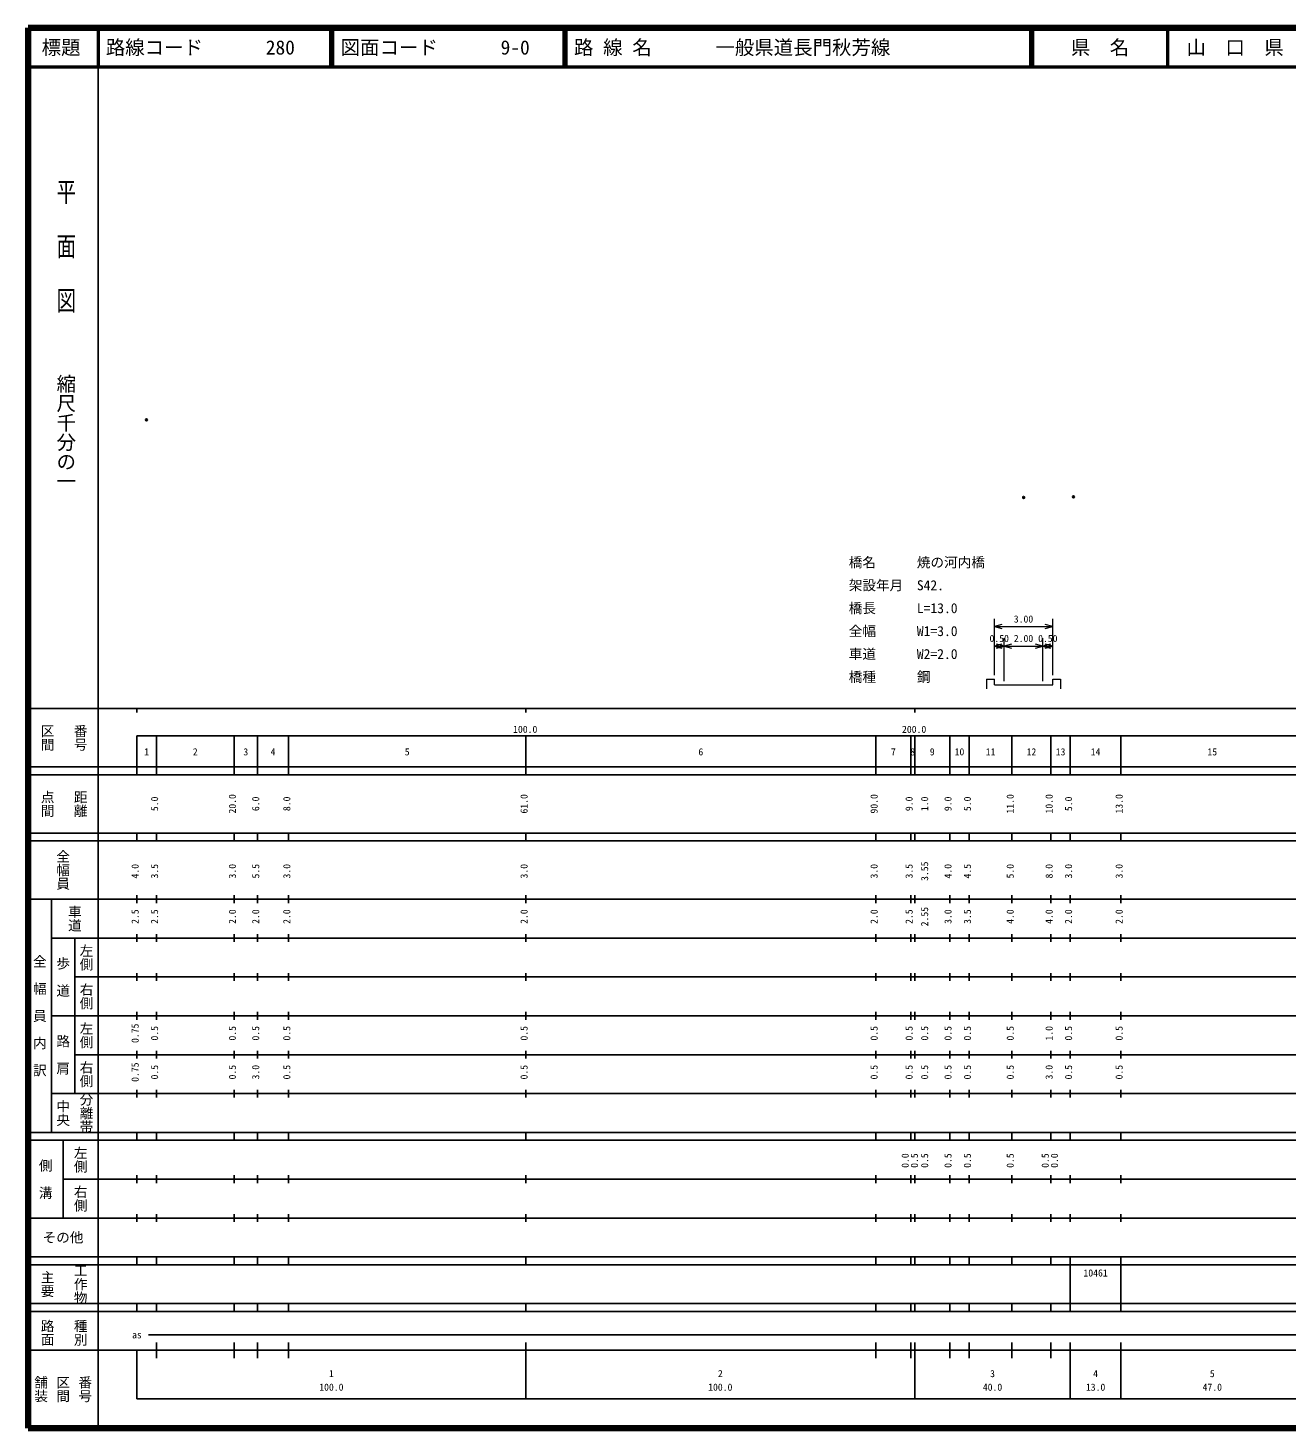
# Model space of a CAD drawing. Units: millimetres on the paper, with parts at other scales. Extents: x 40 to 680, y 20 to 380.
# Drawn here: x 40 to 363.7, y 20 to 380 of the extents above; entities that cross this region are included whole.
import ezdxf
from ezdxf.enums import TextEntityAlignment as Align

# ---------------------------------------------------------------- set-up
doc = ezdxf.new("R2010")
doc.units = ezdxf.units.MM
doc.header["$PDMODE"] = 32
doc.header["$PDSIZE"] = 0.5
doc.layers.add('S-OTRS', color=6, linetype='Continuous')
doc.layers.add('S-TTL-TXT', color=7, linetype='Continuous')
for name, color, linetype, lineweight in [('S-STR-HTXT', 7, 'Continuous', 13), ('S-TTL', 2, 'Continuous', 140), ('S-TTL-BAND', 7, 'Continuous', 25), ('S-TTL-LINE', 7, 'Continuous', 50)]:
    doc.layers.add(name, color=color, linetype=linetype, lineweight=lineweight)
doc.styles.add('@ＭＳ ゴシック', font='')
doc.styles.add('ＭＳ ゴシック', font='')
doc.styles.get('@ＭＳ ゴシック').set_extended_font_data('@MS Gothic')
doc.styles.get('ＭＳ ゴシック').set_extended_font_data('MS Gothic')

msp = doc.modelspace()

# ---------------------------------------------------------------- linework, layer by layer
at = {"layer": 'S-OTRS'}
for p in [(70.444, 279.264), (295.999, 259.279), (308.784, 259.461)]:
    msp.add_point(p, dxfattribs=at)
at = {"layer": 'S-STR-HTXT'}
for p, q in [((288.465, 213.561), (288.465, 228.061)), ((303.465, 213.561), (303.465, 228.061)), ((290.397, 226.579), (288.465, 226.061)), ((288.465, 226.061), (303.465, 226.061)), ((288.465, 226.061), (290.397, 225.544)), ((303.465, 226.061), (301.533, 226.579)), ((301.533, 225.544), (303.465, 226.061)), ((290.397, 221.579), (288.465, 221.061)), ((288.465, 221.061), (290.965, 221.061)), ((288.465, 221.061), (290.397, 220.544)), ((290.965, 221.061), (289.033, 221.579)), ((289.033, 220.544), (290.965, 221.061)), ((290.965, 212.061), (290.965, 223.061)), ((292.897, 221.579), (290.965, 221.061)), ((290.965, 221.061), (300.965, 221.061)), ((290.965, 221.061), (292.897, 220.544)), ((300.965, 221.061), (299.033, 221.579)), ((299.033, 220.544), (300.965, 221.061)), ((300.965, 212.061), (300.965, 223.061)), ((302.897, 221.579), (300.965, 221.061)), ((300.965, 221.061), (303.465, 221.061)), ((300.965, 221.061), (302.897, 220.544)), ((303.465, 221.061), (301.533, 221.579)), ((301.533, 220.544), (303.465, 221.061)), ((286.465, 212.561), (288.465, 212.561)), ((286.465, 212.561), (286.465, 210.061)), ((288.465, 211.061), (288.465, 212.561)), ((303.465, 211.061), (303.465, 212.561)), ((303.465, 212.561), (305.465, 212.561)), ((305.465, 212.561), (305.465, 210.061)), ((288.465, 211.061), (290.965, 211.061)), ((290.965, 211.061), (300.965, 211.061)), ((300.965, 211.061), (303.465, 211.061))]:
    msp.add_line(p, q, dxfattribs=at)
at = {"layer": 'S-TTL'}
for p, q in [((40, 380), (40, 20)), ((680, 380), (40, 380)), ((40, 20), (680, 20))]:
    msp.add_line(p, q, dxfattribs=at)
at = {"layer": 'S-TTL-BAND'}
for p, q in [((58, 370), (58, 20)), ((40, 205), (579, 205)), ((68, 205), (68, 204)), ((168, 205), (168, 204)), ((268, 205), (268, 204)), ((68, 198), (579, 198)), ((68, 198), (68, 188)), ((73, 188), (73, 198)), ((93, 188), (93, 198)), ((99, 188), (99, 198)), ((107, 188), (107, 198)), ((168, 188), (168, 198)), ((258, 188), (258, 198)), ((267, 188), (267, 198)), ((268, 188), (268, 198)), ((277, 188), (277, 198)), ((282, 188), (282, 198)), ((293, 188), (293, 198)), ((303, 188), (303, 198)), ((308, 188), (308, 198)), ((321, 188), (321, 198)), ((40, 190), (579, 190)), ((40, 188), (579, 188)), ((40, 173), (579, 173)), ((68, 171), (68, 173)), ((73, 171), (73, 173)), ((93, 171), (93, 173)), ((99, 171), (99, 173)), ((107, 171), (107, 173)), ((168, 171), (168, 173)), ((258, 171), (258, 173)), ((267, 171), (267, 173)), ((268, 171), (268, 173)), ((277, 171), (277, 173)), ((282, 171), (282, 173)), ((293, 171), (293, 173)), ((303, 171), (303, 173)), ((308, 171), (308, 173)), ((321, 171), (321, 173)), ((40, 171), (579, 171)), ((40, 156), (579, 156)), ((46, 96), (46, 156)), ((68, 155), (68, 157)), ((73, 155), (73, 157)), ((93, 155), (93, 157)), ((99, 155), (99, 157)), ((107, 155), (107, 157)), ((168, 155), (168, 157)), ((258, 155), (258, 157)), ((267, 155), (267, 157)), ((268, 155), (268, 157)), ((277, 155), (277, 157)), ((282, 155), (282, 157)), ((293, 155), (293, 157)), ((303, 155), (303, 157)), ((308, 155), (308, 157)), ((321, 155), (321, 157)), ((46, 146), (579, 146)), ((52, 146), (52, 106)), ((68, 145), (68, 147)), ((73, 145), (73, 147)), ((93, 145), (93, 147)), ((99, 145), (99, 147)), ((107, 145), (107, 147)), ((168, 145), (168, 147)), ((258, 145), (258, 147)), ((267, 145), (267, 147)), ((268, 145), (268, 147)), ((277, 145), (277, 147)), ((282, 145), (282, 147)), ((293, 145), (293, 147)), ((303, 145), (303, 147)), ((308, 145), (308, 147)), ((321, 145), (321, 147)), ((68, 135), (68, 137)), ((73, 135), (73, 137)), ((93, 135), (93, 137)), ((99, 135), (99, 137)), ((107, 135), (107, 137)), ((168, 135), (168, 137)), ((258, 135), (258, 137)), ((267, 135), (267, 137)), ((268, 135), (268, 137)), ((277, 135), (277, 137)), ((282, 135), (282, 137)), ((293, 135), (293, 137)), ((303, 135), (303, 137)), ((308, 135), (308, 137)), ((321, 135), (321, 137)), ((52, 136), (579, 136)), ((46, 126), (579, 126)), ((68, 125), (68, 127)), ((73, 125), (73, 127)), ((93, 125), (93, 127)), ((99, 125), (99, 127)), ((107, 125), (107, 127)), ((168, 125), (168, 127)), ((258, 125), (258, 127)), ((267, 125), (267, 127)), ((268, 125), (268, 127)), ((277, 125), (277, 127)), ((282, 125), (282, 127)), ((293, 125), (293, 127)), ((303, 125), (303, 127)), ((308, 125), (308, 127)), ((321, 125), (321, 127)), ((52, 116), (579, 116)), ((68, 115), (68, 117)), ((73, 115), (73, 117)), ((93, 115), (93, 117)), ((99, 115), (99, 117)), ((107, 115), (107, 117)), ((168, 115), (168, 117)), ((258, 115), (258, 117)), ((267, 115), (267, 117)), ((268, 115), (268, 117)), ((277, 115), (277, 117)), ((282, 115), (282, 117)), ((293, 115), (293, 117)), ((303, 115), (303, 117)), ((308, 115), (308, 117)), ((321, 115), (321, 117)), ((46, 106), (579, 106)), ((68, 105), (68, 107)), ((73, 105), (73, 107)), ((93, 105), (93, 107)), ((99, 105), (99, 107)), ((107, 105), (107, 107)), ((168, 105), (168, 107)), ((258, 105), (258, 107)), ((267, 105), (267, 107)), ((268, 105), (268, 107)), ((277, 105), (277, 107)), ((282, 105), (282, 107)), ((293, 105), (293, 107)), ((303, 105), (303, 107)), ((308, 105), (308, 107)), ((321, 105), (321, 107)), ((40, 96), (579, 96)), ((40, 94), (579, 94)), ((49, 94), (49, 74)), ((68, 94), (68, 96)), ((73, 94), (73, 96)), ((93, 94), (93, 96)), ((99, 94), (99, 96)), ((107, 94), (107, 96)), ((168, 94), (168, 96)), ((258, 94), (258, 96)), ((267, 94), (267, 96)), ((268, 94), (268, 96)), ((277, 94), (277, 96)), ((282, 94), (282, 96)), ((293, 94), (293, 96)), ((303, 94), (303, 96)), ((308, 94), (308, 96)), ((321, 94), (321, 96)), ((49, 84), (579, 84)), ((68, 83), (68, 85)), ((73, 83), (73, 85)), ((93, 83), (93, 85)), ((99, 83), (99, 85)), ((107, 83), (107, 85)), ((168, 83), (168, 85)), ((258, 83), (258, 85)), ((267, 83), (267, 85)), ((268, 83), (268, 85)), ((277, 83), (277, 85)), ((282, 83), (282, 85)), ((293, 83), (293, 85)), ((303, 83), (303, 85)), ((308, 83), (308, 85)), ((321, 83), (321, 85)), ((40, 74), (579, 74)), ((68, 73), (68, 75)), ((73, 73), (73, 75)), ((93, 73), (93, 75)), ((99, 73), (99, 75)), ((107, 73), (107, 75)), ((168, 73), (168, 75)), ((258, 73), (258, 75)), ((267, 73), (267, 75)), ((268, 73), (268, 75)), ((277, 73), (277, 75)), ((282, 73), (282, 75)), ((293, 73), (293, 75)), ((303, 73), (303, 75)), ((308, 73), (308, 75)), ((321, 73), (321, 75)), ((40, 64), (579, 64)), ((40, 62), (579, 62)), ((68, 62), (68, 64)), ((73, 62), (73, 64)), ((93, 62), (93, 64)), ((99, 62), (99, 64)), ((107, 62), (107, 64)), ((168, 62), (168, 64)), ((258, 62), (258, 64)), ((267, 62), (267, 64)), ((268, 62), (268, 64)), ((277, 62), (277, 64)), ((282, 62), (282, 64)), ((293, 62), (293, 64)), ((303, 62), (303, 64)), ((308, 62), (308, 64)), ((308, 52), (308, 62)), ((321, 62), (321, 64)), ((321, 52), (321, 62)), ((40, 52), (579, 52)), ((68, 50), (68, 52)), ((73, 50), (73, 52)), ((93, 50), (93, 52)), ((99, 50), (99, 52)), ((107, 50), (107, 52)), ((168, 50), (168, 52)), ((258, 50), (258, 52)), ((267, 50), (267, 52)), ((268, 50), (268, 52)), ((277, 50), (277, 52)), ((282, 50), (282, 52)), ((293, 50), (293, 52)), ((303, 50), (303, 52)), ((308, 50), (308, 52)), ((321, 50), (321, 52)), ((40, 50), (579, 50)), ((71, 44), (462, 44)), ((40, 40), (579, 40)), ((68, 40), (68, 27.5)), ((73, 38), (73, 42)), ((93, 38), (93, 42)), ((99, 38), (99, 42)), ((107, 38), (107, 42)), ((168, 27.5), (168, 42)), ((258, 38), (258, 42)), ((267, 38), (267, 42)), ((268, 27.5), (268, 42)), ((277, 38), (277, 42)), ((282, 38), (282, 42)), ((293, 38), (293, 42)), ((303, 38), (303, 42)), ((308, 27.5), (308, 42)), ((321, 27.5), (321, 42)), ((68, 27.5), (579, 27.5))]:
    msp.add_line(p, q, dxfattribs=at)
at = {"layer": 'S-TTL-LINE'}
for p, q in [((58, 380), (58, 370)), ((117.75, 380), (117.75, 370)), ((118.25, 380), (118.25, 370)), ((177.75, 380), (177.75, 370)), ((178.25, 380), (178.25, 370)), ((297.75, 380), (297.75, 370)), ((298.25, 380), (298.25, 370)), ((333, 380), (333, 370)), ((40, 370), (680, 370))]:
    msp.add_line(p, q, dxfattribs=at)

# ---------------------------------------------------------------- texts
at = {"layer": 'S-STR-HTXT', "style": 'ＭＳ ゴシック'}
for s, p in [('橋名\u3000\u3000\u3000焼の河内橋', (251.036, 240.544)), ('架設年月\u3000S42.', (251.036, 234.653)), ('橋長\u3000\u3000\u3000L=13.0', (251.036, 228.762)), ('全幅\u3000\u3000\u3000W1=3.0', (251.036, 222.871)), ('車道\u3000\u3000\u3000W2=2.0', (251.036, 216.98)), ('橋種\u3000\u3000\u3000鋼', (251.036, 211.089))]:
    msp.add_text(s, height=2.566, dxfattribs=at).set_placement(p, align=Align.BOTTOM_LEFT)
for s, p in [('3.00', (295.965, 226.561)), ('0.50', (289.715, 221.561)), ('2.00', (295.965, 221.561)), ('0.50', (302.215, 221.561))]:
    msp.add_text(s, height=1.833, dxfattribs=at).set_placement(p, align=Align.BOTTOM_CENTER)
at = {"layer": 'S-TTL-BAND', "style": '@ＭＳ ゴシック', "width": 1.4}
msp.add_text('平  面  図', height=3.666, rotation=270, dxfattribs=at).set_placement((49.777, 306.475), align=Align.MIDDLE_RIGHT)
at = {"layer": 'S-TTL-BAND', "style": '@ＭＳ ゴシック'}
msp.add_text('縮尺千分の一', height=3.666, rotation=270, dxfattribs=at).set_placement((49.777, 261.03), align=Align.MIDDLE_RIGHT)
for s, p in [('区間', (45, 197.5)), ('番号', (53.5, 197.5)), ('点間', (45, 180.5)), ('距離', (53.5, 180.5)), ('全幅員', (49, 163.5)), ('車道', (52, 151)), ('左側', (55, 141)), ('全\u3000幅\u3000員\u3000内\u3000訳', (43, 126)), ('歩\u3000道', (49, 136)), ('右側', (55, 131)), ('左側', (55, 121)), ('路\u3000肩', (49, 116)), ('右側', (55, 111)), ('分離帯', (55, 101)), ('中央', (49, 101)), ('左側', (53.5, 89)), ('側\u3000溝', (44.5, 84)), ('右側', (53.5, 79)), ('工作物', (53.5, 57)), ('主要', (45, 57)), ('路面', (45, 44.5)), ('種別', (53.5, 44.5)), ('舗装', (43.333, 30)), ('区間', (49, 30)), ('番号', (54.667, 30))]:
    msp.add_text(s, height=2.566, rotation=270, dxfattribs=at).set_placement(p, align=Align.MIDDLE_CENTER)
at = {"layer": 'S-TTL-BAND', "style": 'ＭＳ ゴシック'}
for s, p in [('100.0', (167.844, 198.195)), ('200.0', (267.844, 198.195)), ('1', (70.5, 192.405)), ('2', (83, 192.405)), ('3', (96, 192.405)), ('4', (103, 192.405)), ('5', (137.5, 192.405)), ('6', (213, 192.405)), ('7', (262.5, 192.405)), ('8', (267.5, 192.405)), ('9', (272.5, 192.405)), ('10', (279.5, 192.405)), ('11', (287.5, 192.405)), ('12', (298, 192.405)), ('13', (305.5, 192.405)), ('14', (314.5, 192.405)), ('15', (344.5, 192.405)), ('as', (68, 42.5)), ('1', (118, 32.523)), ('2', (218, 32.523)), ('3', (288, 32.523)), ('4', (314.5, 32.523)), ('5', (344.5, 32.523)), ('100.0', (118, 29.033)), ('100.0', (218, 29.033)), ('40.0', (288, 29.033)), ('13.0', (314.5, 29.033)), ('47.0', (344.5, 29.033))]:
    msp.add_text(s, height=1.833, dxfattribs=at).set_placement(p, align=Align.BOTTOM_CENTER)
for s, p in [('5.0', (74, 180.5)), ('20.0', (94, 180.5)), ('6.0', (100, 180.5)), ('8.0', (108, 180.5)), ('61.0', (169, 180.5)), ('90.0', (259, 180.5)), ('9.0', (268, 180.5)), ('1.0', (272, 180.5)), ('9.0', (278, 180.5)), ('5.0', (283, 180.5)), ('11.0', (294, 180.5)), ('10.0', (304, 180.5)), ('5.0', (309, 180.5)), ('13.0', (322, 180.5)), ('4.0', (69, 163.174)), ('3.5', (74, 163.174)), ('3.0', (94, 163.174)), ('5.5', (100, 163.174)), ('3.0', (108, 163.174)), ('3.0', (169, 163.174)), ('3.0', (259, 163.174)), ('3.5', (268, 163.174)), ('3.55', (272, 163.174)), ('4.0', (278, 163.174)), ('4.5', (283, 163.174)), ('5.0', (294, 163.174)), ('8.0', (304, 163.174)), ('3.0', (309, 163.174)), ('3.0', (322, 163.174)), ('2.5', (69, 151.5)), ('2.5', (74, 151.5)), ('2.0', (94, 151.5)), ('2.0', (100, 151.5)), ('2.0', (108, 151.5)), ('2.0', (169, 151.5)), ('2.0', (259, 151.5)), ('2.5', (268, 151.5)), ('2.55', (272, 151.5)), ('3.0', (278, 151.5)), ('3.5', (283, 151.5)), ('4.0', (294, 151.5)), ('4.0', (304, 151.5)), ('2.0', (309, 151.5)), ('2.0', (322, 151.5)), ('0.75', (69, 121.5)), ('0.5', (74, 121.5)), ('0.5', (94, 121.5)), ('0.5', (100, 121.5)), ('0.5', (108, 121.5)), ('0.5', (169, 121.5)), ('0.5', (259, 121.5)), ('0.5', (268, 121.5)), ('0.5', (272, 121.5)), ('0.5', (278, 121.5)), ('0.5', (283, 121.5)), ('0.5', (294, 121.5)), ('1.0', (304, 121.5)), ('0.5', (309, 121.5)), ('0.5', (322, 121.5)), ('0.75', (69, 111.5)), ('0.5', (74, 111.5)), ('0.5', (94, 111.5)), ('3.0', (100, 111.5)), ('0.5', (108, 111.5)), ('0.5', (169, 111.5)), ('0.5', (259, 111.5)), ('0.5', (268, 111.5)), ('0.5', (272, 111.5)), ('0.5', (278, 111.5)), ('0.5', (283, 111.5)), ('0.5', (294, 111.5)), ('3.0', (304, 111.5)), ('0.5', (309, 111.5)), ('0.5', (322, 111.5)), ('0.0', (267, 88.764)), ('0.5', (269.37, 88.764)), ('0.5', (272, 88.764)), ('0.5', (278, 88.764)), ('0.5', (283, 88.764)), ('0.5', (294, 88.764)), ('0.5', (303, 88.764)), ('0.0', (305.37, 88.764))]:
    msp.add_text(s, height=1.833, rotation=90, dxfattribs=at).set_placement(p, align=Align.BOTTOM_CENTER)
msp.add_text('その他', height=2.566, dxfattribs=at).set_placement((49, 69), align=Align.MIDDLE_CENTER)
msp.add_text('10461', height=1.833, dxfattribs=at).set_placement((311.375, 58.405), align=Align.BOTTOM_LEFT)
at = {"layer": 'S-TTL-TXT', "style": 'ＭＳ ゴシック'}
for s, p in [('標題', (48.5, 375)), ('県\u3000名', (315.625, 375)), ('山\u3000口\u3000県', (350.375, 375))]:
    msp.add_text(s, height=3.666, dxfattribs=at).set_placement(p, align=Align.MIDDLE_CENTER)
for s, p in [('路線コード', (60, 375)), ('280', (101.142, 375)), ('図面コード', (120.38, 375)), ('9-0', (161.521, 375)), ('路 線 名', (180.38, 375)), ('一般県道長門秋芳線', (216.734, 375))]:
    msp.add_text(s, height=3.666, dxfattribs=at).set_placement(p, align=Align.MIDDLE_LEFT)

doc.saveas('drawing.dxf')
